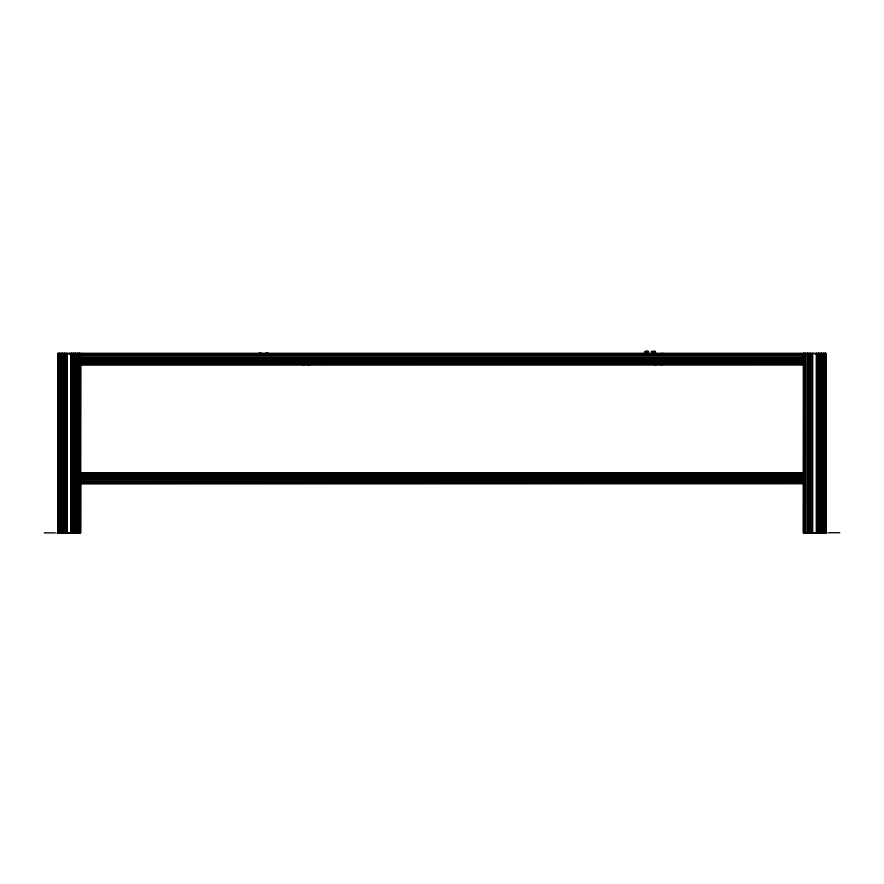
<?xml version="1.0" encoding="UTF-8"?>
<svg xmlns="http://www.w3.org/2000/svg" width="884" height="884" viewBox="0 0 884 884"><rect width="100%" height="100%" fill="white"/><g stroke="black" fill="none" stroke-linecap="round" stroke-linejoin="round"><path stroke-width="1.33" d="M257.984 354.108C258.437 352.65 262.018 352.827 262.382 353.998M75.77 353.932L78.311 353.401L78.311 532.754M262.393 363.843L259.841 364.374M307.378 354.097L309.908 353.578M659.652 353.898L662.193 353.379M69.018 354.097L69.913 353.401M269.134 363.678L268.239 364.374M653.033 353.39L653.033 352.197L651.453 352.263L651.442 351.335L655.143 351.191L655.696 353.434M664.017 363.877L663.122 364.573M300.659 354.152L301.521 353.578M652.933 353.954L653.795 353.379M644.546 353.434C643.508 349.434 652.072 350.948 647.099 353.125M654.724 364.573L656.834 364.495L657.276 363.755M258.669 354.053L259.332 353.711M663.365 363.7L662.702 364.042M73.394 353.932L70.853 353.401L70.842 532.754M69.858 354.086L71.018 353.932M806.849 354.053L807.081 353.445M302.903 364.749L304.56 364.694M79.284 353.677L807.081 353.677M78.135 353.932L79.306 354.086M79.284 354.031L808.02 354.02M815.479 354.02L816.65 354.053M79.284 354.385L803.434 354.385M80.665 354.804L803.434 354.804M79.284 355.313L803.434 355.313M79.284 355.523L803.434 355.523M79.284 355.755L803.434 355.755M79.284 357.412L803.434 357.412M80.665 357.711L803.434 357.711M79.284 357.722L803.434 357.843L80.665 357.943M80.665 358.208L803.434 358.208M80.665 358.484L803.434 358.484M80.665 359.6L803.434 359.6M80.665 359.876L803.434 359.876M80.665 360.241L803.434 360.241M79.284 360.363L803.434 360.374M80.665 360.584L803.434 360.584L79.284 360.672M80.665 361.015L803.434 360.915M79.284 362.329L803.434 362.329M79.284 362.562L803.434 362.562M79.284 362.772L803.434 362.772M80.665 363.291L803.434 363.291M79.284 363.711L803.434 363.777M79.284 363.954L804.042 363.921L79.903 363.987M79.284 364.175L804.042 364.164M79.284 364.374L804.042 364.385M79.903 364.584L804.042 364.584M79.903 364.827L804.042 364.727M79.903 472.796L804.053 472.719M79.903 472.929L804.053 472.929M79.903 473.249L804.053 473.26M79.903 473.658L804.053 473.658M79.903 474.078L804.053 474.078M79.903 474.586L804.053 474.586M79.903 474.796L804.053 474.796M79.903 475.028L804.053 475.028M79.903 476.686L804.053 476.686M79.903 476.995L804.053 476.984M79.903 477.216L804.053 477.117M79.903 477.482L804.053 477.482M79.903 477.758L804.053 477.758M79.903 478.874L804.053 478.874M79.903 479.15L804.053 479.15M79.903 479.415L804.053 479.415M79.903 479.515L804.053 479.636M79.903 479.946L804.053 479.946M79.903 481.603L804.053 481.603M79.903 481.835L804.053 481.835M79.903 482.056L804.053 482.056M79.903 482.565L804.053 482.565M79.903 482.984L804.053 482.984M79.903 483.228L804.053 483.228M79.903 483.349L804.053 483.449M804.053 483.647L79.903 483.902M80.179 532.754L57.769 532.754L57.769 353.401L825.7 353.401L825.755 532.875M827.092 532.754L803.302 532.754L803.423 353.401M828.617 532.754L839.8 532.754M44.2 532.875L55.383 532.875M56.907 532.875L80.698 532.875L80.698 483.216M826.231 532.875L803.821 532.875L803.998 353.401M307.798 364.694L309.455 364.749M653.795 364.573L652.9 363.877M258.913 364.374L258.017 363.678M80.135 354.097L79.24 353.401L79.24 532.754M654.215 364.042L653.552 363.7M267.819 353.711L268.482 354.053M663.122 353.379L663.983 353.954M310.837 353.578L311.698 354.152M654.724 353.379L657.265 353.898M662.182 364.573L660.083 364.495L659.641 363.755M302.45 353.578L304.98 354.097M267.3 364.374L264.758 363.843M269.167 354.108C268.714 352.65 265.134 352.827 264.769 353.998M825.954 353.534L826.098 532.875L826.231 353.534L58.3 353.534L58.245 532.754M825.634 353.401L825.667 532.754M825.49 353.401L825.523 532.875M825.236 353.401L825.28 532.875M825.004 353.401L825.004 532.754M824.761 353.401L824.761 532.754M823.833 353.401L823.833 532.754M823.623 353.401L823.623 532.754M823.391 353.401L823.391 532.754M821.744 353.401L821.744 532.754M821.545 353.401L821.545 532.754M821.424 353.401L821.435 532.754M821.302 353.401L821.291 532.754M821.037 353.401L821.037 532.754M820.761 353.401L820.761 532.754M819.435 353.401L819.435 532.754M819.159 353.401L819.159 532.754M818.904 353.401L818.761 532.754M818.661 353.401L818.661 532.754M818.462 353.401L818.451 532.754M816.816 353.401L816.816 532.754M816.584 353.401L816.584 532.754M816.363 353.401L816.363 532.754M812.628 353.401L812.628 532.754M812.418 353.401L812.418 532.754M812.186 353.401L812.186 532.754M810.54 353.401L810.54 532.754M810.098 353.401L810.098 532.754M809.832 353.401L809.832 532.754M809.567 353.401L809.567 532.754M808.23 353.401L808.23 532.754M807.965 353.401L807.965 532.754M807.7 353.401L807.7 532.754M807.567 353.401L807.578 532.754M807.258 353.401L807.258 532.754M805.611 353.401L805.611 532.754M805.379 353.401L805.379 532.754M805.169 353.401L805.169 532.754M804.716 353.578L804.716 354.152M804.241 353.401L804.241 532.754M803.766 353.401L803.766 532.754M803.578 353.401L803.523 532.754M82.941 353.445L82.941 354.031M80.687 364.562L80.665 473.559M80.566 353.578L80.566 354.152M80.566 364.539L80.422 473.559M80.577 483.216L80.488 532.875M80.234 364.562L80.234 473.559M80.234 483.216L80.234 532.875M80.179 353.401L80.168 532.875M79.903 353.401L80.002 532.875M79.704 353.401L79.704 532.754M79.483 353.401L79.483 532.754M78.09 353.401L78.09 532.754M77.869 353.401L77.869 532.754M76.234 353.401L76.256 532.754M75.77 353.401L75.77 532.754M75.516 353.401L75.516 532.754M75.239 353.401L75.239 532.754M73.913 353.401L73.913 532.754M73.637 353.401L73.637 532.754M73.383 353.401L73.383 532.754M73.14 353.401L73.14 532.754M72.941 353.401L72.941 532.754M71.295 353.401L71.295 532.754M71.063 353.401L71.063 532.754M67.107 353.401L67.107 532.754M66.897 353.401L66.897 532.754M66.665 353.401L66.665 532.754M65.018 353.401L65.018 532.754M64.819 532.754L64.819 353.401L64.698 532.754M64.565 353.401L64.565 532.754M64.311 353.401L64.311 532.754M64.046 353.401L64.046 532.754M62.709 353.401L62.709 532.754M62.444 353.401L62.444 532.754M62.046 353.401L62.178 532.754M61.935 353.401L61.935 532.754M61.703 353.401L61.736 532.754M60.09 353.401L60.09 532.754M59.858 353.401L59.858 532.754M59.637 353.401L59.637 532.754M58.72 353.401L58.72 532.754M58.477 353.401L58.477 532.754M58.046 353.401L58.046 532.754M653.674 351.655L653.607 353.169L655.11 353.246L655.033 351.998L653.674 351.655M645.099 352.23L645.132 353.246L646.646 353.169L646.569 351.655L645.099 352.23M76.013 532.754L76.013 353.401L75.913 532.754"/></g></svg>
